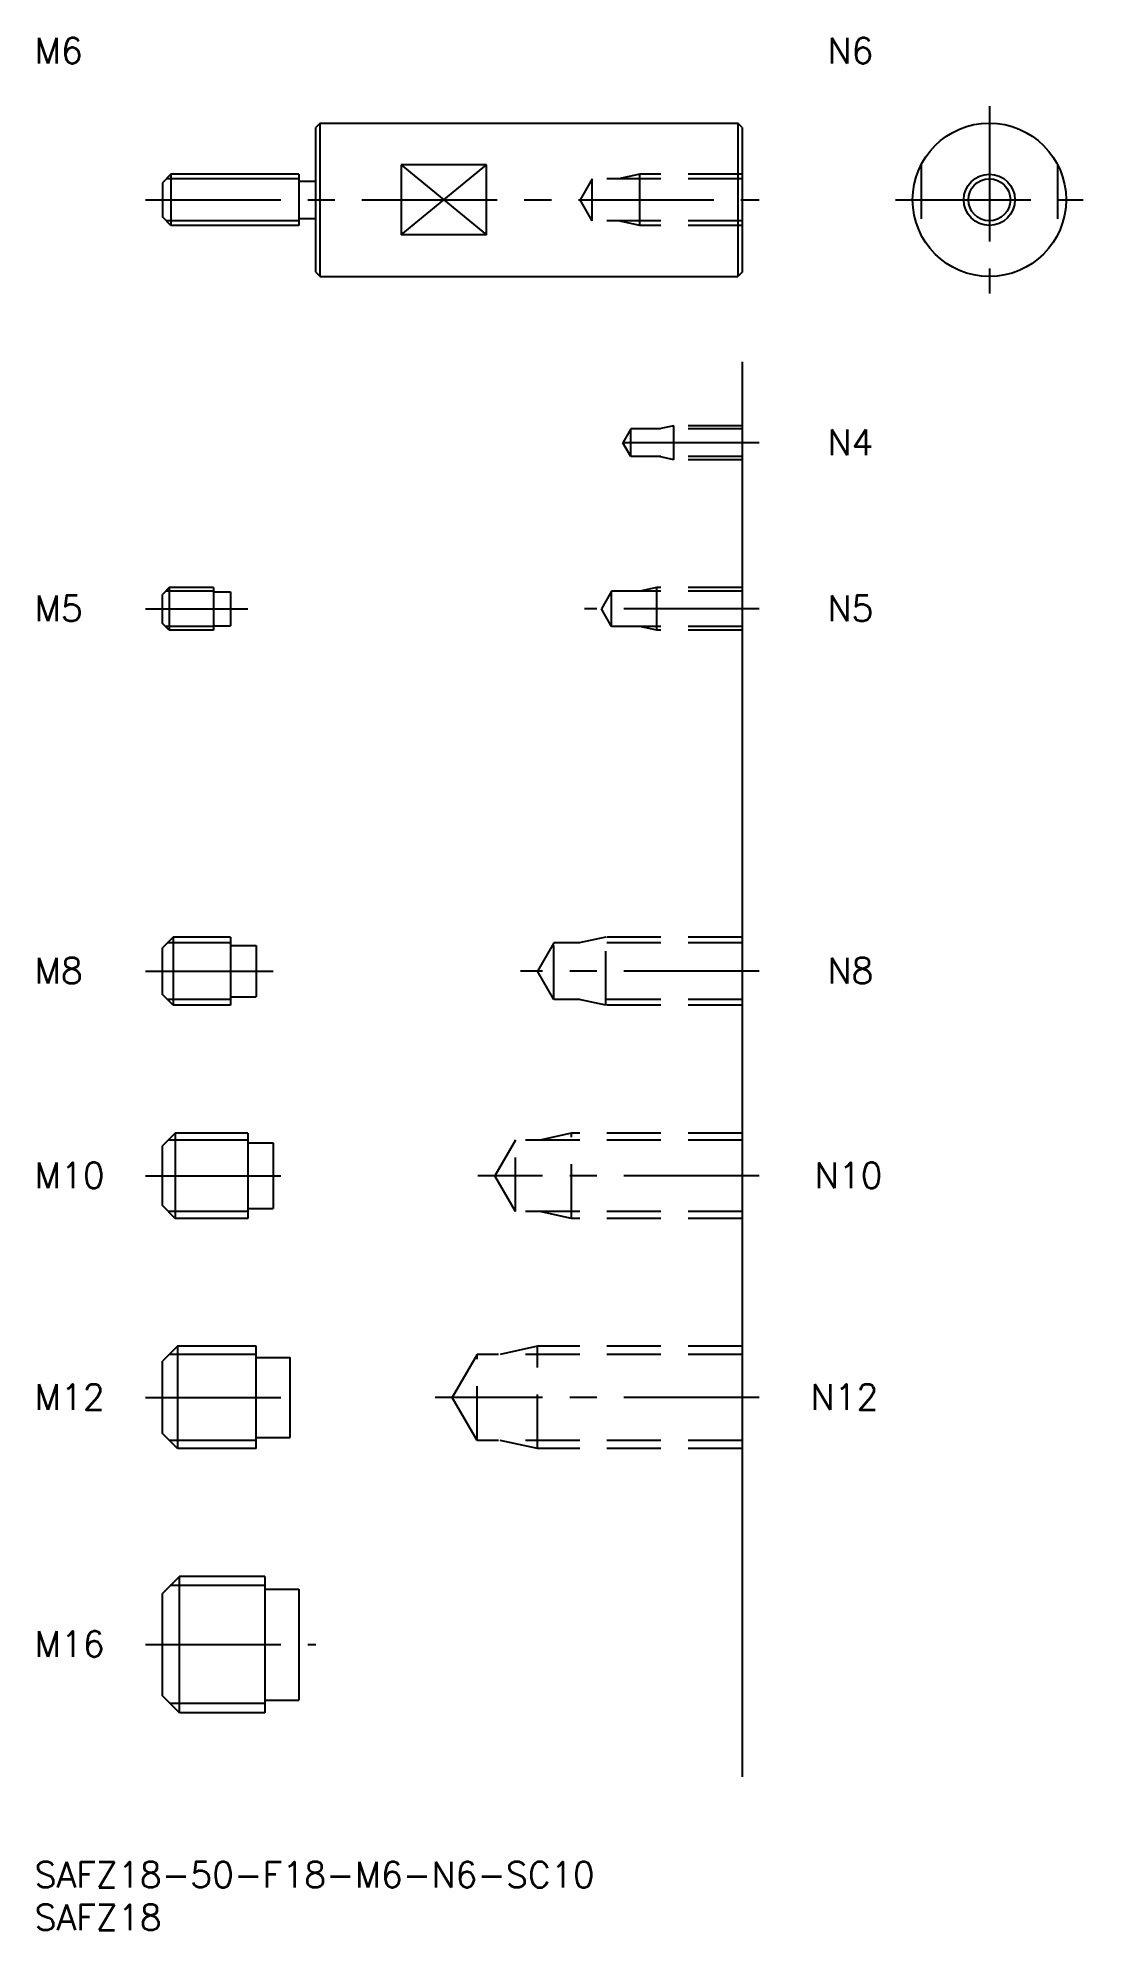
# Model space of a CAD drawing. Extents: x 0 to 123, y -8 to 214.
import ezdxf

# ---------------------------------------------------------------- set-up
doc = ezdxf.new("R2010")
doc.units = 0
doc.header["$LTSCALE"] = 0.5
doc.linetypes.add('CENTER', pattern=[50.8, 31.75, -6.35, 6.35, -6.35])
doc.linetypes.add('DASHED', pattern=[19.05, 12.7, -6.35])
for name, color, linetype in [('MSM_CENTER', 1, 'CENTER'), ('MSM_CONTINUOUS', 7, 'CONTINUOUS'), ('MSM_DASHED', 4, 'DASHED'), ('MSM_NARROW', 5, 'CONTINUOUS'), ('MSM_PART_NUMBER', 7, 'CONTINUOUS')]:
    doc.layers.add(name, color=color, linetype=linetype)
doc.styles.get("Standard").update_dxf_attribs({"font": 'txt.shx', "height": 1, "bigfont": 'bigfont.shx'})

# ---------------------------------------------------------------- blocks, each defined once
blk = doc.blocks.new('*U14')
at = {"layer": 'MSM_PART_NUMBER'}
blk.add_text('SAFZ18-50-F18-M6-N6-SC10', height=3, dxfattribs=at).set_placement((0, -3))
blk = doc.blocks.new('*U15')
at = {"layer": 'MSM_PART_NUMBER'}
blk.add_text('SAFZ18', height=3, dxfattribs=at).set_placement((0, -8))
blk = doc.blocks.new('*U16')
at = {"layer": 'MSM_PART_NUMBER'}
blk.add_text('N12', height=3, dxfattribs=at).set_placement((91, 53.06))
blk = doc.blocks.new('*U17')
at = {"layer": 'MSM_PART_NUMBER'}
blk.add_text('N10', height=3, dxfattribs=at).set_placement((91.5, 79.06))
blk = doc.blocks.new('*U18')
at = {"layer": 'MSM_PART_NUMBER'}
blk.add_text('N8', height=3, dxfattribs=at).set_placement((93, 103.06))
blk = doc.blocks.new('*U19')
at = {"layer": 'MSM_PART_NUMBER'}
blk.add_text('N5', height=3, dxfattribs=at).set_placement((93, 145.56))
blk = doc.blocks.new('*U20')
at = {"layer": 'MSM_PART_NUMBER'}
blk.add_text('N4', height=3, dxfattribs=at).set_placement((93, 165.06))
blk = doc.blocks.new('*U21')
at = {"layer": 'MSM_PART_NUMBER'}
blk.add_text('M16', height=3, dxfattribs=at).set_placement((0, 24.06))
blk = doc.blocks.new('*U22')
at = {"layer": 'MSM_PART_NUMBER'}
blk.add_text('M12', height=3, dxfattribs=at).set_placement((0, 53.06))
blk = doc.blocks.new('*U23')
at = {"layer": 'MSM_PART_NUMBER'}
blk.add_text('M10', height=3, dxfattribs=at).set_placement((0, 79.06))
blk = doc.blocks.new('*U24')
at = {"layer": 'MSM_PART_NUMBER'}
blk.add_text('M8', height=3, dxfattribs=at).set_placement((0, 103.06))
blk = doc.blocks.new('*U25')
at = {"layer": 'MSM_PART_NUMBER'}
blk.add_text('M6', height=3, dxfattribs=at).set_placement((0, 211))
blk = doc.blocks.new('*U26')
at = {"layer": 'MSM_PART_NUMBER'}
blk.add_text('N6', height=3, rotation=360, dxfattribs=at).set_placement((93, 211))
blk = doc.blocks.new('*U27')
at = {"layer": 'MSM_PART_NUMBER'}
blk.add_text('M5', height=3, dxfattribs=at).set_placement((0, 145.56))

msp = doc.modelspace()

# ---------------------------------------------------------------- linework, layer by layer
at = {"layer": 'MSM_CENTER'}
for p, q in [((112, 206), (112, 184)), ((13, 195), (85, 195)), ((101, 195), (123, 195)), ((85, 166.5), (67, 166.5)), ((13, 147), (25, 147)), ((85, 147), (64.5, 147)), ((13, 104.5), (28, 104.5)), ((85, 104.5), (57, 104.5)), ((13, 80.5), (30, 80.5)), ((85, 80.5), (52, 80.5)), ((13, 54.5), (32, 54.5)), ((85, 54.5), (47, 54.5)), ((13, 25.5), (33, 25.5))]:
    msp.add_line(p, q, dxfattribs=at)
at = {"layer": 'MSM_CONTINUOUS'}
for p, q in [((33.5, 204), (33, 203.5)), ((33, 186.5), (33, 203.5)), ((33.5, 204), (82.5, 204)), ((33.5, 186), (33.5, 204)), ((83, 203.5), (82.5, 204)), ((82.5, 204), (82.5, 186)), ((83, 203.5), (83, 186.5)), ((16, 198), (15, 197)), ((31, 198), (16, 198)), ((16, 198), (16, 192)), ((31, 198), (31, 192)), ((43, 199.12), (43, 190.88)), ((53, 199.12), (43, 199.12)), ((53, 190.88), (53, 199.12)), ((15, 197), (15, 193)), ((31, 197.2), (33, 197.2)), ((16, 192), (15, 193)), ((31, 192), (16, 192)), ((31, 192.8), (33, 192.8)), ((53, 190.88), (43, 190.88)), ((33, 186.5), (33.5, 186)), ((83, 186.5), (82.5, 186)), ((33.5, 186), (82.5, 186)), ((83, 176), (83, 10)), ((15.8, 149.5), (15, 148.7)), ((21, 149.5), (15.8, 149.5)), ((15.8, 149.5), (15.8, 144.5)), ((21, 149.5), (21, 144.5)), ((21, 149), (23, 149)), ((23, 149), (23, 145)), ((15, 145.3), (15, 148.7)), ((15.8, 144.5), (15, 145.3)), ((21, 144.5), (15.8, 144.5)), ((21, 145), (23, 145)), ((16.25, 108.5), (15, 107.25)), ((15, 101.75), (15, 107.25)), ((23, 108.5), (16.25, 108.5)), ((16.25, 108.5), (16.25, 100.5)), ((23, 108.5), (23, 100.5)), ((23, 107.5), (26, 107.5)), ((26, 107.5), (26, 101.5)), ((16.25, 100.5), (15, 101.75)), ((23, 100.5), (16.25, 100.5)), ((23, 101.5), (26, 101.5)), ((16.5, 85.5), (15, 84)), ((25, 85.5), (16.5, 85.5)), ((16.5, 85.5), (16.5, 75.5)), ((25, 85.5), (25, 75.5)), ((15, 77), (15, 84)), ((25, 84.35), (28, 84.35)), ((28, 84.35), (28, 76.65)), ((16.5, 75.5), (15, 77)), ((25, 75.5), (16.5, 75.5)), ((25, 76.65), (28, 76.65)), ((16.75, 60.5), (15, 58.75)), ((26, 60.5), (16.75, 60.5)), ((16.75, 60.5), (16.75, 48.5)), ((26, 48.5), (26, 60.5)), ((15, 50.25), (15, 58.75)), ((26, 59.2), (30, 59.2)), ((30, 49.8), (30, 59.2)), ((16.75, 48.5), (15, 50.25)), ((26, 49.8), (30, 49.8)), ((26, 48.5), (16.75, 48.5)), ((17, 33.5), (15, 31.5)), ((27, 33.5), (17, 33.5)), ((17, 17.5), (17, 33.5)), ((27, 33.5), (27, 17.5)), ((15, 19.5), (15, 31.5)), ((27, 32), (31, 32)), ((31, 32), (31, 19)), ((17, 17.5), (15, 19.5)), ((27, 19), (31, 19)), ((27, 17.5), (17, 17.5))]:
    msp.add_line(p, q, dxfattribs=at)
for radius in [9, 2.46]:
    msp.add_circle((112, 195), radius, dxfattribs=at)
at = {"layer": 'MSM_DASHED'}
for p, q in [((71, 198), (68.5, 197.46)), ((83, 198), (71, 198)), ((71, 192), (71, 198)), ((104, 199.12), (104, 190.88)), ((120, 199.12), (120, 190.88)), ((65.42, 197.46), (64, 195)), ((83, 197.46), (65.42, 197.46)), ((65.42, 192.54), (65.42, 197.46)), ((65.42, 192.54), (64, 195)), ((83, 192.54), (65.42, 192.54)), ((71, 192), (68.5, 192.54)), ((83, 192), (71, 192)), ((69.94, 168.12), (69, 166.5)), ((69.94, 164.88), (69, 166.5)), ((83, 168.12), (69.94, 168.12)), ((69.94, 164.88), (69.94, 168.12)), ((75, 168.5), (73.25, 168.12)), ((83, 168.5), (75, 168.5)), ((75, 164.5), (75, 168.5)), ((83, 164.88), (69.94, 164.88)), ((75, 164.5), (73.25, 164.88)), ((83, 164.5), (75, 164.5)), ((67.69, 149.07), (66.5, 147)), ((83, 149.07), (67.69, 149.07)), ((67.69, 144.93), (67.69, 149.07)), ((73, 149.5), (71, 149.07)), ((83, 149.5), (73, 149.5)), ((73, 144.5), (73, 149.5)), ((67.69, 144.93), (66.5, 147)), ((83, 144.93), (67.69, 144.93)), ((73, 144.5), (71, 144.93)), ((83, 144.5), (73, 144.5)), ((60.92, 107.82), (59, 104.5)), ((60.92, 101.18), (60.92, 107.82)), ((83, 107.82), (60.92, 107.82)), ((67, 108.5), (63.87, 107.82)), ((67, 100.5), (67, 108.5)), ((83, 108.5), (67, 108.5)), ((60.92, 101.18), (59, 104.5)), ((83, 101.18), (60.92, 101.18)), ((67, 100.5), (63.87, 101.18)), ((83, 100.5), (67, 100.5)), ((56.42, 84.69), (54, 80.5)), ((56.42, 76.31), (56.42, 84.69)), ((83, 84.69), (56.42, 84.69)), ((63, 85.5), (59.25, 84.69)), ((63, 75.5), (63, 85.5)), ((83, 85.5), (63, 85.5)), ((56.42, 76.31), (54, 80.5)), ((83, 76.31), (56.42, 76.31)), ((63, 75.5), (59.25, 76.31)), ((83, 75.5), (63, 75.5)), ((59, 60.5), (54.62, 59.55)), ((59, 48.5), (59, 60.5)), ((83, 60.5), (59, 60.5)), ((51.92, 59.55), (49, 54.5)), ((51.92, 49.45), (51.92, 59.55)), ((83, 59.55), (51.92, 59.55)), ((51.92, 49.45), (49, 54.5)), ((83, 49.45), (51.92, 49.45)), ((59, 48.5), (54.62, 49.45)), ((83, 48.5), (59, 48.5))]:
    msp.add_line(p, q, dxfattribs=at)
at = {"layer": 'MSM_NARROW'}
for p, q in [((43, 190.88), (53, 199.12)), ((43, 199.12), (53, 190.88)), ((31, 197.46), (15.46, 197.46)), ((31, 192.54), (15.46, 192.54)), ((21, 149.07), (15.37, 149.07)), ((21, 144.93), (15.37, 144.93)), ((23, 107.82), (15.57, 107.82)), ((23, 101.18), (15.57, 101.18)), ((25, 84.69), (15.69, 84.69)), ((25, 76.31), (15.69, 76.31)), ((26, 59.55), (15.8, 59.55)), ((26, 49.45), (15.8, 49.45)), ((27, 32.42), (15.92, 32.42)), ((27, 18.58), (15.92, 18.58))]:
    msp.add_line(p, q, dxfattribs=at)
msp.add_circle((112, 195), 3, dxfattribs=at)

# ---------------------------------------------------------------- block references
at = {"layer": 'MSM_CONTINUOUS'}
for name in ['*U25', '*U26', '*U20', '*U27', '*U19', '*U24', '*U18', '*U23', '*U17', '*U22', '*U16', '*U21', '*U14', '*U15']:
    msp.add_blockref(name, (0, 0), dxfattribs=at)

doc.saveas('drawing.dxf')
